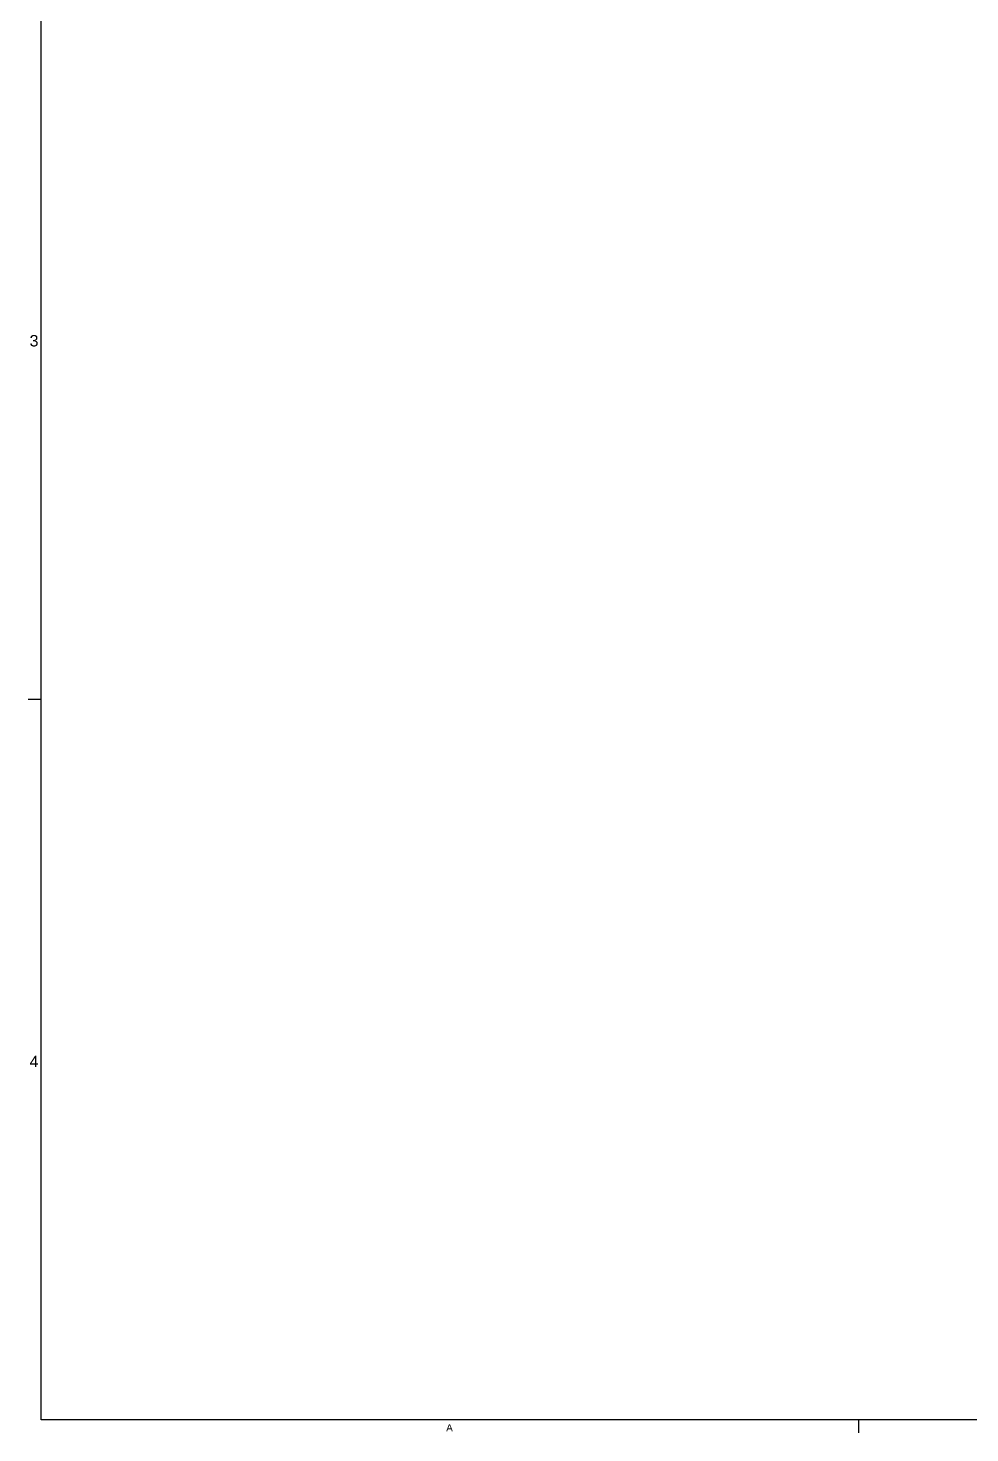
# Model space of a CAD drawing. Header units: inches. Extents: x 0 to 841, y -594 to 0.
# Drawn here: x 0 to 192.5, y -594 to -307.1 of the extents above; entities that cross this region are included whole.
import ezdxf

# ---------------------------------------------------------------- set-up
doc = ezdxf.new("R2010")
doc.units = ezdxf.units.IN
doc.header["$MEASUREMENT"] = 0
doc.styles.add('Arial0', font='arial.ttf', dxfattribs={"height": 2.265495})

msp = doc.modelspace()

# ---------------------------------------------------------------- linework, layer by layer
at = {"color": 18, "true_color": 0x000000}
for p, q in [((2.65, -591.35), (2.65, -2.65)), ((0, -444.18), (2.65, -444.18)), ((838.35, -591.35), (2.65, -591.35)), ((169.79, -594), (169.79, -591.35))]:
    msp.add_line(p, q, dxfattribs=at)

# ---------------------------------------------------------------- texts
at = {"color": 18, "true_color": 0x000000, "style": 'Arial0'}
for s, height, p in [('3', 2.34, (0.31, -372.14)), ('4', 2.34, (0.31, -519.31)), ('A', 1.45, (85.44, -593.67))]:
    msp.add_text(s, height=height, dxfattribs=at).set_placement(p)

doc.saveas('drawing.dxf')
